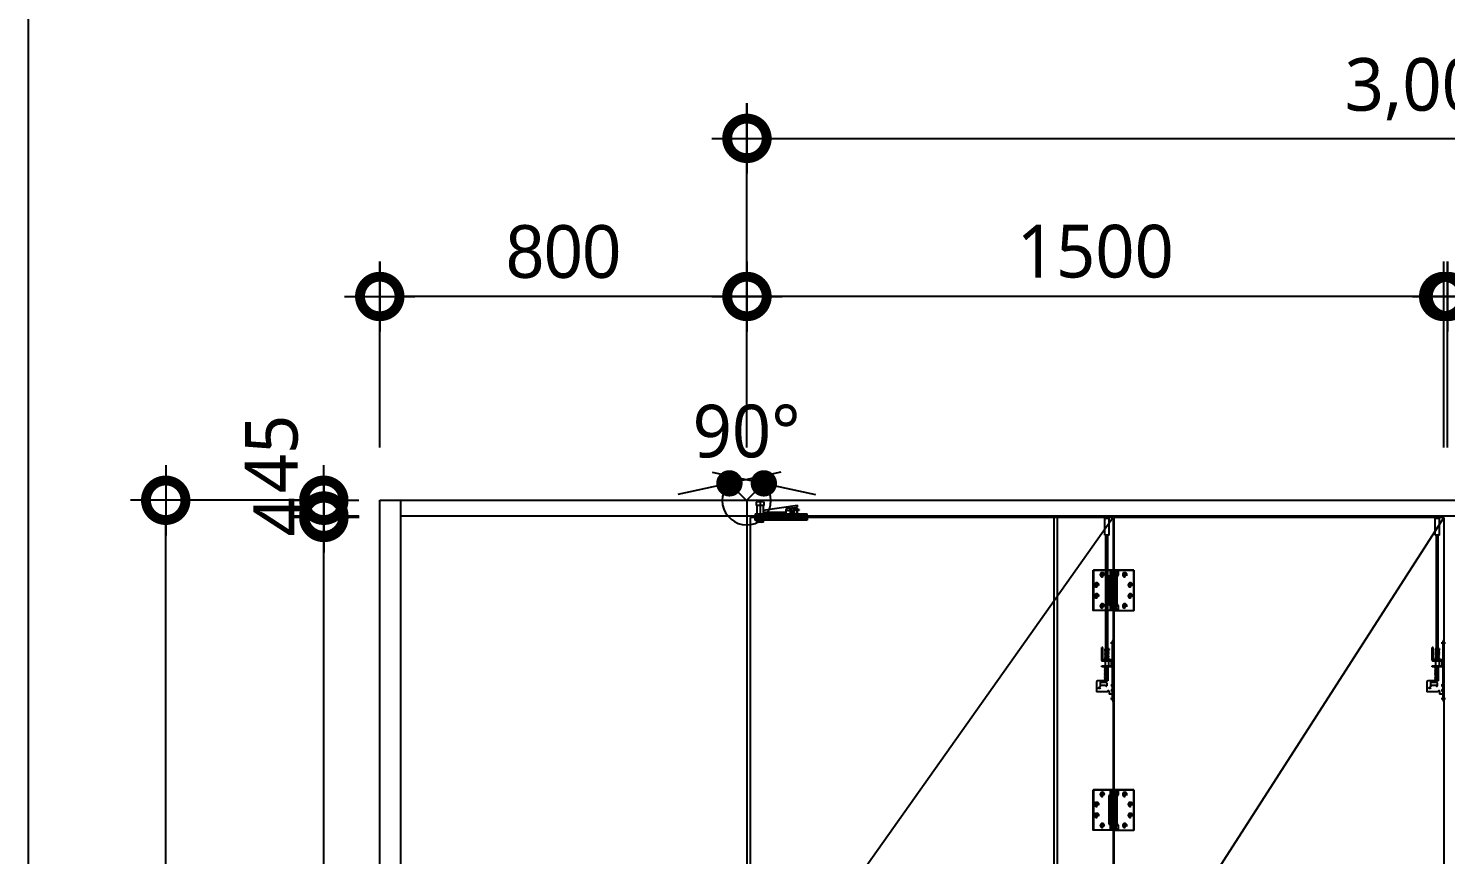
# Model space of a CAD drawing. Header units: millimetres. Extents: x -3 to 459584, y -660938 to -11738.
# Drawn here: x 18174 to 22207, y -132861 to -130509 of the extents above; entities that cross this region are included whole.
import ezdxf

# ---------------------------------------------------------------- set-up
doc = ezdxf.new("R2010")
doc.units = ezdxf.units.MM
doc.header["$LTSCALE"] = 200
doc.linetypes.add('DASHDOT', pattern=[1, 0.5, -0.25, 0, -0.25])
doc.layers.get('DEFPOINTS').update_dxf_attribs({"color": 137})
for name, color, linetype in [('A-000스케치', 6, 'Continuous'), ('CTR', 1, 'Continuous'), ('DIM', 7, 'Continuous'), ('DOOR', 6, 'Continuous'), ('ELE4', 4, 'Continuous'), ('FRAME', 3, 'Continuous'), ('STEEL(잡철물)', 9, 'Continuous')]:
    doc.layers.add(name, color=color, linetype=linetype)
doc.styles.add('$0$스타일1', font='malgun.ttf')
doc.styles.add('S1', font='malgun.ttf')
doc.dimstyles.new('CJA', dxfattribs={"dimscale": 300, "dimtxt": 2.7, "dimasz": 1, "dimexe": 2, "dimexo": 3, "dimgap": 1, "dimtad": 1, "dimdec": 0, "dimzin": 1, "dimdsep": 46, "dimlunit": 6, "dimtxsty": '$0$스타일1', "dimblk": 'CJDOT', "dimcen": 0.09, "dimdle": 1, "dimclrd": 256, "dimclre": 256, "dimclrt": 3, "dimadec": 0, "dimazin": 0, "dimtfac": 1, "dimtdec": 0, "dimtix": 1, "dimtmove": 2, "dimatfit": 3, "dimldrblk": 'CJDOT', "dimfxl": 1, "dimtolj": 1, "dimtzin": 1, "dimarcsym": 0})
doc.dimstyles.new('CJA-50', dxfattribs={"dimscale": 50, "dimtxt": 3, "dimasz": 1, "dimexe": 2, "dimexo": 3, "dimgap": 1, "dimtad": 1, "dimdec": 0, "dimzin": 1, "dimdsep": 46, "dimlunit": 6, "dimtxsty": 'S1', "dimblk": 'GAUN-DOT', "dimcen": -2, "dimdle": 2, "dimclrd": 256, "dimclre": 256, "dimclrt": 3, "dimadec": 0, "dimazin": 0, "dimtfac": 1, "dimtdec": 0, "dimtix": 1, "dimtmove": 2, "dimatfit": 3, "dimldrblk": 'DOTSMALL', "dimfxl": 1, "dimtolj": 1, "dimtzin": 1, "dimarcsym": 0})

# ---------------------------------------------------------------- blocks, each defined once
blk = doc.blocks.new('GAUN-DOT')
at = {"linetype": 'ByBlock'}
for p, q in [((0, -2), (0, 2)), ((2, 0), (-2, 0))]:
    blk.add_line(p, q, dxfattribs=at)
at = {"const_width": 2.25}
blk.add_lwpolyline([(0, 0.28125, 1), (0, -0.28125, 1)], format="xyb", close=True, dxfattribs=at)
blk = doc.blocks.new('*D87')
at = {"layer": 'DEFPOINTS', "color": 0, "transparency": 16777216}
for p in [(19014.6, -131901.6), (19169.1, -131901.6), (19169.1, -134852.6)]:
    blk.add_point(p, dxfattribs=at)
at = {"layer": 'DIM', "lineweight": -2, "transparency": 16777216}
for p, q in [((19019.1, -131901.6), (18914.6, -131901.6)), ((19014.6, -134802.6), (19014.6, -131951.6)), ((19019.1, -134852.6), (18914.6, -134852.6))]:
    blk.add_line(p, q, dxfattribs=at)
at = {"layer": 'DIM', "lineweight": -2, "transparency": 16777216, "xscale": 50, "yscale": 50, "zscale": 50}
for p, rotation in [((19014.6, -131901.6), 90), ((19014.6, -134852.6), 270)]:
    blk.add_blockref('GAUN-DOT', p, dxfattribs=dict(at, rotation=rotation))
at = {"layer": 'DIM', "color": 3, "transparency": 16777216, "insert": (18874.6, -133377.1), "char_height": 150, "attachment_point": 5, "rotation": 90, "style": 'S1'}
blk.add_mtext('\\A1; 2,950', dxfattribs=at)
blk = doc.blocks.new('_DotSmall')
at = {"color": 0, "linetype": 'ByBlock', "const_width": 0.5}
blk.add_lwpolyline([(-0.0625, 0, 1), (0.0625, 0, 1)], format="xyb", close=True, dxfattribs=at)
blk = doc.blocks.new('*D88')
at = {"layer": 'DEFPOINTS', "color": 0, "transparency": 16777216}
for p in [(19014.7, -131897.6), (19169.1, -131897.6), (19169.1, -131901.6)]:
    blk.add_point(p, dxfattribs=at)
at = {"layer": 'DIM', "lineweight": -2, "transparency": 16777216}
for p, q in [((19014.7, -131847.6), (19014.7, -131797.6)), ((19019.1, -131897.6), (18914.7, -131897.6)), ((19019.1, -131901.6), (18914.7, -131901.6)), ((19014.7, -131901.6), (19014.7, -131897.6)), ((19014.7, -131951.6), (19014.7, -132001.6))]:
    blk.add_line(p, q, dxfattribs=at)
at = {"layer": 'DIM', "lineweight": -2, "transparency": 16777216, "xscale": 50, "yscale": 50, "zscale": 50}
for p, rotation in [((19014.7, -131897.6), 270), ((19014.7, -131901.6), 90)]:
    blk.add_blockref('GAUN-DOT', p, dxfattribs=dict(at, rotation=rotation))
at = {"layer": 'DIM', "color": 3, "transparency": 16777216, "insert": (18889.7, -131899.6), "char_height": 150, "attachment_point": 5, "rotation": 90, "style": 'S1'}
blk.add_mtext('\\A1;4', dxfattribs=at)
blk = doc.blocks.new('*D89')
at = {"layer": 'DEFPOINTS', "color": 0, "transparency": 16777216}
for p in [(19014.6, -131852.6), (19169.1, -131852.6), (19169.1, -131897.6)]:
    blk.add_point(p, dxfattribs=at)
at = {"layer": 'DIM', "lineweight": -2, "transparency": 16777216}
for p, q in [((19014.6, -131802.6), (19014.6, -131752.6)), ((19019.1, -131852.6), (18914.6, -131852.6)), ((19014.6, -131897.6), (19014.6, -131852.6)), ((19019.1, -131897.6), (18914.6, -131897.6)), ((19014.6, -131947.6), (19014.6, -131997.6))]:
    blk.add_line(p, q, dxfattribs=at)
at = {"layer": 'DIM', "lineweight": -2, "transparency": 16777216, "xscale": 50, "yscale": 50, "zscale": 50}
for p, rotation in [((19014.6, -131852.6), 270), ((19014.6, -131897.6), 90)]:
    blk.add_blockref('GAUN-DOT', p, dxfattribs=dict(at, rotation=rotation))
at = {"layer": 'DIM', "color": 3, "transparency": 16777216, "insert": (18866.1, -131720.7), "char_height": 150, "attachment_point": 5, "rotation": 90, "style": 'S1'}
blk.add_mtext('\\A1;45', dxfattribs=at)
blk = doc.blocks.new('*D90')
at = {"layer": 'DEFPOINTS', "color": 0, "transparency": 16777216}
for p in [(18564.6, -131852.6), (19169.1, -131852.6), (19169.1, -134852.6)]:
    blk.add_point(p, dxfattribs=at)
at = {"layer": 'DIM', "lineweight": -2, "transparency": 16777216}
for p, q in [((19019.1, -131852.6), (18464.6, -131852.6)), ((18564.6, -134802.6), (18564.6, -131902.6)), ((19019.1, -134852.6), (18464.6, -134852.6))]:
    blk.add_line(p, q, dxfattribs=at)
at = {"layer": 'DIM', "lineweight": -2, "transparency": 16777216, "xscale": 50, "yscale": 50, "zscale": 50}
for p, rotation in [((18564.6, -131852.6), 90), ((18564.6, -134852.6), 270)]:
    blk.add_blockref('GAUN-DOT', p, dxfattribs=dict(at, rotation=rotation))
at = {"layer": 'DIM', "color": 3, "transparency": 16777216, "insert": (18424.6, -133352.6), "char_height": 150, "attachment_point": 5, "rotation": 90, "style": 'S1'}
blk.add_mtext('\\A1;3,000', dxfattribs=at)
blk = doc.blocks.new('CJDOT')
blk.add_line((-2, 0), (2, 0))
at = {"const_width": 0.5}
blk.add_lwpolyline([(-0.25, 0, 1), (0.25, 0, 1)], format="xyb", close=True, dxfattribs=at)
blk = doc.blocks.new('*D92')
at = {"layer": 'DEFPOINTS', "color": 0, "transparency": 16777216}
for p in [(20147.2, -131782.7), (20288.6, -131782.7), (20235.8, -131786.5), (20217.9, -131853.4), (20217.9, -131853.4)]:
    blk.add_point(p, dxfattribs=at)
at = {"layer": 'DIM', "lineweight": -2, "transparency": 16777216}
blk.add_arc((20217.9, -131853.4), 69.3, 110.5723, 69.4277, dxfattribs=at)
at = {"layer": 'DIM', "lineweight": -2, "transparency": 16777216, "xscale": 75, "yscale": 75, "zscale": 75}
for p, rotation in [((20168.9, -131804.5), 192.2138451997472), ((20266.9, -131804.5), 347.7861547996869)]:
    blk.add_blockref('CJDOT', p, dxfattribs=dict(at, rotation=rotation))
at = {"layer": 'DIM', "color": 3, "transparency": 16777216, "insert": (20217.9, -131656.7), "char_height": 150, "attachment_point": 5, "style": '$0$스타일1'}
blk.add_mtext('\\A1;90°', dxfattribs=at)
blk = doc.blocks.new('*D93')
at = {"layer": 'DEFPOINTS', "color": 0, "transparency": 16777216}
for p in [(24120.8, -131272.6), (22212.9, -131852.6), (24120.8, -131852.6)]:
    blk.add_point(p, dxfattribs=at)
at = {"layer": 'DIM', "lineweight": -2, "transparency": 16777216}
for p, q in [((22212.9, -131702.6), (22212.9, -131172.6)), ((24120.8, -131702.6), (24120.8, -131172.6)), ((22262.9, -131272.6), (24070.8, -131272.6))]:
    blk.add_line(p, q, dxfattribs=at)
at = {"layer": 'DIM', "lineweight": -2, "transparency": 16777216, "xscale": 50, "yscale": 50, "zscale": 50, "rotation": 180}
blk.add_blockref('GAUN-DOT', (22212.9, -131272.6), dxfattribs=at)
at = {"layer": 'DIM', "lineweight": -2, "transparency": 16777216, "xscale": 50, "yscale": 50, "zscale": 50}
blk.add_blockref('GAUN-DOT', (24120.8, -131272.6), dxfattribs=at)
at = {"layer": 'DIM', "color": 3, "transparency": 16777216, "insert": (23166.8, -131144.7), "char_height": 150, "attachment_point": 5, "style": 'S1'}
blk.add_mtext('\\A1;1500', dxfattribs=at)
blk = doc.blocks.new('*D95')
at = {"layer": 'DEFPOINTS', "color": 0, "transparency": 16777216}
for p in [(24120.8, -130822.6), (20218.8, -131852.6), (24120.8, -131852.6)]:
    blk.add_point(p, dxfattribs=at)
at = {"layer": 'DIM', "lineweight": -2, "transparency": 16777216}
for p, q in [((20218.8, -131702.6), (20218.8, -130722.6)), ((24120.8, -131702.6), (24120.8, -130722.6)), ((20268.8, -130822.6), (24070.8, -130822.6))]:
    blk.add_line(p, q, dxfattribs=at)
at = {"layer": 'DIM', "lineweight": -2, "transparency": 16777216, "xscale": 50, "yscale": 50, "zscale": 50, "rotation": 180}
blk.add_blockref('GAUN-DOT', (20218.8, -130822.6), dxfattribs=at)
at = {"layer": 'DIM', "lineweight": -2, "transparency": 16777216, "xscale": 50, "yscale": 50, "zscale": 50}
blk.add_blockref('GAUN-DOT', (24120.8, -130822.6), dxfattribs=at)
at = {"layer": 'DIM', "color": 3, "transparency": 16777216, "insert": (22169.8, -130682.5), "char_height": 150, "attachment_point": 5, "style": 'S1'}
blk.add_mtext('\\A1;3,000 ', dxfattribs=at)
blk = doc.blocks.new('*D96')
at = {"layer": 'DEFPOINTS', "color": 0, "transparency": 16777216}
for p in [(20218.8, -131272.6), (20218.8, -131852.6), (22201.8, -131852.6)]:
    blk.add_point(p, dxfattribs=at)
at = {"layer": 'DIM', "lineweight": -2, "transparency": 16777216}
for p, q in [((20218.8, -131702.6), (20218.8, -131172.6)), ((22201.8, -131702.6), (22201.8, -131172.6)), ((22151.8, -131272.6), (20268.8, -131272.6))]:
    blk.add_line(p, q, dxfattribs=at)
at = {"layer": 'DIM', "lineweight": -2, "transparency": 16777216, "xscale": 50, "yscale": 50, "zscale": 50, "rotation": 180}
blk.add_blockref('GAUN-DOT', (20218.8, -131272.6), dxfattribs=at)
at = {"layer": 'DIM', "lineweight": -2, "transparency": 16777216, "xscale": 50, "yscale": 50, "zscale": 50}
blk.add_blockref('GAUN-DOT', (22201.8, -131272.6), dxfattribs=at)
at = {"layer": 'DIM', "color": 3, "transparency": 16777216, "insert": (21210.3, -131144.7), "char_height": 150, "attachment_point": 5, "style": 'S1'}
blk.add_mtext('\\A1;1500', dxfattribs=at)
blk = doc.blocks.new('*D97')
at = {"layer": 'DEFPOINTS', "color": 0, "transparency": 16777216}
for p in [(19173.8, -131272.6), (19173.8, -131852.6), (20218.8, -131852.6)]:
    blk.add_point(p, dxfattribs=at)
at = {"layer": 'DIM', "lineweight": -2, "transparency": 16777216}
for p, q in [((19173.8, -131702.6), (19173.8, -131172.6)), ((20218.8, -131702.6), (20218.8, -131172.6)), ((20168.8, -131272.6), (19223.8, -131272.6))]:
    blk.add_line(p, q, dxfattribs=at)
at = {"layer": 'DIM', "lineweight": -2, "transparency": 16777216, "xscale": 50, "yscale": 50, "zscale": 50, "rotation": 180}
blk.add_blockref('GAUN-DOT', (19173.8, -131272.6), dxfattribs=at)
at = {"layer": 'DIM', "lineweight": -2, "transparency": 16777216, "xscale": 50, "yscale": 50, "zscale": 50}
blk.add_blockref('GAUN-DOT', (20218.8, -131272.6), dxfattribs=at)
at = {"layer": 'DIM', "color": 3, "transparency": 16777216, "insert": (19696.3, -131145.7), "char_height": 150, "attachment_point": 5, "style": 'S1'}
blk.add_mtext('\\A1;{\\fGulim|b0|i0|c129|p50;800}', dxfattribs=at)

msp = doc.modelspace()

# ---------------------------------------------------------------- hatches: boundary and pattern name
h = msp.add_hatch(color=9)
h.dxf.hatch_style = 1
h.paths.add_polyline_path([(21271.9, -132149.2), (21252.7, -132149.2), (21252.7, -132150.7), (21271.9, -132150.7)])
h.paths.add_polyline_path([(21271.9, -132067.4), (21252.7, -132067.4), (21252.7, -132068.9), (21271.9, -132068.9)])
h = msp.add_hatch(color=9)
h.dxf.hatch_style = 1
h.paths.add_polyline_path([(21271.9, -132774.2), (21252.7, -132774.2), (21252.7, -132775.7), (21271.9, -132775.7)])
h.paths.add_polyline_path([(21271.9, -132692.4), (21252.7, -132692.4), (21252.7, -132693.9), (21271.9, -132693.9)])

# ---------------------------------------------------------------- linework, layer by layer
at = {"color": 9}
for p, q in [((21092.9, -133889.8), (21092.9, -131897.6)), ((21102.9, -133889.8), (21102.9, -131897.6)), ((21204.9, -132051.9), (21204.9, -132166.2)), ((21252.7, -132051.9), (21204.9, -132051.9)), ((21237.8, -132064.8), (21222.8, -132064.8)), ((21230.3, -132072.3), (21230.3, -132057.3)), ((21252.7, -132051.9), (21252.7, -132166.2)), ((21271.9, -132051.9), (21252.7, -132051.9)), ((21271.9, -132051.9), (21271.9, -132156.5)), ((21275.7, -132051.9), (21275.7, -132065.9)), ((21275.7, -132051.9), (21319.7, -132051.9)), ((21286.7, -132064.8), (21301.7, -132064.8)), ((21294.2, -132072.3), (21294.2, -132057.3)), ((21319.7, -132051.9), (21319.7, -132166.2)), ((21221.9, -132093.4), (21206.9, -132093.4)), ((21214.4, -132100.9), (21214.4, -132085.9)), ((21248.9, -132070.4), (21248.9, -132147.7)), ((21252.7, -132067.4), (21251.9, -132067.4)), ((21271.9, -132067.4), (21252.7, -132067.4)), ((21271.9, -132068.9), (21252.7, -132068.9)), ((21271.9, -132068.9), (21272.7, -132068.9)), ((21302.7, -132093.4), (21317.7, -132093.4)), ((21310.2, -132100.9), (21310.2, -132085.9)), ((21221.9, -132124.7), (21206.9, -132124.7)), ((21214.4, -132132.2), (21214.4, -132117.2)), ((21230.3, -132160.8), (21230.3, -132145.8)), ((21294.2, -132160.8), (21294.2, -132145.8)), ((21302.7, -132124.7), (21317.7, -132124.7)), ((21310.2, -132132.2), (21310.2, -132117.2)), ((21252.7, -132166.2), (21204.9, -132166.2)), ((21237.8, -132153.3), (21222.8, -132153.3)), ((21252.7, -132150.7), (21251.9, -132150.7)), ((21271.9, -132149.2), (21252.7, -132149.2)), ((21271.9, -132150.7), (21252.7, -132150.7)), ((21271.9, -132166.2), (21252.7, -132166.2)), ((21264.3, -132156.5), (21271.9, -132156.5)), ((21264.3, -132160.5), (21271.9, -132160.5)), ((21268.4, -132156.5), (21268.4, -132160.5)), ((21271.9, -132149.2), (21272.7, -132149.2)), ((21271.9, -132160.5), (21271.9, -132166.2)), ((21275.7, -132152.2), (21275.7, -132166.2)), ((21275.7, -132166.2), (21319.7, -132166.2)), ((21286.7, -132153.3), (21301.7, -132153.3)), ((21204.9, -132676.9), (21204.9, -132791.2)), ((21252.7, -132676.9), (21204.9, -132676.9)), ((21214.4, -132725.9), (21214.4, -132710.9)), ((21237.8, -132689.8), (21222.8, -132689.8)), ((21230.3, -132697.3), (21230.3, -132682.3)), ((21248.9, -132695.4), (21248.9, -132772.7)), ((21252.7, -132692.4), (21251.9, -132692.4)), ((21252.7, -132676.9), (21252.7, -132791.2)), ((21271.9, -132676.9), (21252.7, -132676.9)), ((21271.9, -132692.4), (21252.7, -132692.4)), ((21271.9, -132693.9), (21252.7, -132693.9)), ((21271.9, -132676.9), (21271.9, -132781.5)), ((21271.9, -132693.9), (21272.7, -132693.9)), ((21275.7, -132676.9), (21275.7, -132690.9)), ((21275.7, -132676.9), (21319.7, -132676.9)), ((21286.7, -132689.8), (21301.7, -132689.8)), ((21294.2, -132697.3), (21294.2, -132682.3)), ((21310.2, -132725.9), (21310.2, -132710.9)), ((21319.7, -132676.9), (21319.7, -132791.2)), ((21221.9, -132718.4), (21206.9, -132718.4)), ((21221.9, -132749.7), (21206.9, -132749.7)), ((21214.4, -132757.2), (21214.4, -132742.2)), ((21302.7, -132718.4), (21317.7, -132718.4)), ((21302.7, -132749.7), (21317.7, -132749.7)), ((21310.2, -132757.2), (21310.2, -132742.2)), ((21252.7, -132791.2), (21204.9, -132791.2)), ((21237.8, -132778.3), (21222.8, -132778.3)), ((21230.3, -132785.8), (21230.3, -132770.8)), ((21252.7, -132775.7), (21251.9, -132775.7)), ((21271.9, -132774.2), (21252.7, -132774.2)), ((21271.9, -132775.7), (21252.7, -132775.7)), ((21271.9, -132791.2), (21252.7, -132791.2)), ((21264.3, -132781.5), (21271.9, -132781.5)), ((21264.3, -132785.5), (21271.9, -132785.5)), ((21268.4, -132781.5), (21268.4, -132785.5)), ((21271.9, -132774.2), (21272.7, -132774.2)), ((21271.9, -132785.5), (21271.9, -132791.2)), ((21275.7, -132777.2), (21275.7, -132791.2)), ((21275.7, -132791.2), (21319.7, -132791.2)), ((21286.7, -132778.3), (21301.7, -132778.3)), ((21294.2, -132785.8), (21294.2, -132770.8))]:
    msp.add_line(p, q, dxfattribs=at)
at = {"color": 8}
for p, q in [((21237, -131904.1), (21241.3, -131901.6)), ((21249.5, -131904.1), (21237, -131904.1)), ((21237, -131951.6), (21237, -131904.1)), ((21245.3, -131901.6), (21241.3, -131901.6)), ((21245.3, -131901.6), (21249.5, -131904.1)), ((21249.5, -131951.6), (21249.5, -131904.1)), ((22177.6, -131904.1), (22181.8, -131901.6)), ((22190.1, -131904.1), (22177.6, -131904.1)), ((22177.6, -131951.6), (22177.6, -131904.1)), ((22185.8, -131901.6), (22181.8, -131901.6)), ((22185.8, -131901.6), (22190.1, -131904.1)), ((22190.1, -131951.6), (22190.1, -131904.1)), ((21249.5, -131951.6), (21237, -131951.6)), ((21240.6, -132275.3), (21240.6, -131951.6)), ((21246, -132275.3), (21246, -131951.6)), ((22190.1, -131951.6), (22177.6, -131951.6)), ((22181.1, -132275.3), (22181.1, -131951.6)), ((22186.5, -132275.3), (22186.5, -131951.6)), ((21253.7, -132258.6), (21266.3, -132258.6)), ((21258.7, -132251.6), (21261.3, -132251.6)), ((21258.7, -132252.1), (21258.7, -132251.6)), ((21258.7, -132252.1), (21260.8, -132252.1)), ((21258.7, -132252.3), (21258.7, -132422.8)), ((21261.3, -132252.3), (21258.7, -132252.3)), ((21261.3, -132255.1), (21258.7, -132255.6)), ((21261.3, -132262.1), (21258.7, -132261.6)), ((21260.8, -132252.1), (21260.8, -132423.1)), ((21261.3, -132251.6), (21261.3, -132423.6)), ((21261.3, -132252.3), (21261.3, -132422.8)), ((22194.2, -132258.6), (22206.8, -132258.6)), ((22199.2, -132251.6), (22201.8, -132251.6)), ((22199.2, -132252.1), (22199.2, -132251.6)), ((22199.2, -132252.1), (22201.3, -132252.1)), ((22199.2, -132252.3), (22199.2, -132422.8)), ((22201.8, -132252.3), (22199.2, -132252.3)), ((22201.8, -132255.1), (22199.2, -132255.6)), ((22201.8, -132262.1), (22199.2, -132261.6)), ((22201.3, -132252.1), (22201.3, -132423.1)), ((22201.8, -132251.6), (22201.8, -132423.6)), ((22201.8, -132252.3), (22201.8, -132422.8)), ((21228.7, -132308.3), (21228.7, -132271.8)), ((21231.7, -132271.8), (21228.7, -132271.8)), ((21231.7, -132306.1), (21231.7, -132271.8)), ((21257.2, -132306.8), (21232.4, -132306.8)), ((21249.3, -132275.3), (21237.3, -132275.3)), ((21237.3, -132275.3), (21237.3, -132277.8)), ((21249.3, -132277.8), (21237.3, -132277.8)), ((21238.3, -132303.8), (21238.3, -132306.8)), ((21248.3, -132303.8), (21238.3, -132303.8)), ((21238.7, -132280.8), (21247.7, -132281.8)), ((21238.7, -132284.8), (21247.7, -132285.8)), ((21238.7, -132288.8), (21247.7, -132289.8)), ((21238.7, -132292.8), (21247.7, -132293.8)), ((21238.7, -132296.8), (21247.7, -132297.8)), ((21238.7, -132300.8), (21247.7, -132301.8)), ((21238.8, -132278.8), (21243.3, -132278.8)), ((21247.8, -132278.8), (21238.8, -132278.8)), ((21247.8, -132280.8), (21238.8, -132279.8)), ((21247.8, -132279.8), (21238.8, -132279.8)), ((21247.8, -132284.8), (21238.8, -132283.8)), ((21247.8, -132288.8), (21238.8, -132287.8)), ((21247.8, -132292.8), (21238.8, -132291.8)), ((21247.8, -132296.8), (21238.8, -132295.8)), ((21247.8, -132300.8), (21238.8, -132299.8)), ((21247.8, -132301.8), (21238.8, -132301.8)), ((21238.8, -132302.8), (21243.3, -132302.8)), ((21247.8, -132302.8), (21238.8, -132302.8)), ((21239.3, -132303.8), (21239.3, -132277.8)), ((21243.3, -132277.8), (21243.3, -132278.8)), ((21243.3, -132303.8), (21243.3, -132302.8)), ((21247.3, -132303.8), (21247.3, -132277.8)), ((21248.3, -132303.8), (21248.3, -132306.8)), ((21249.3, -132275.3), (21249.3, -132277.8)), ((22169.2, -132308.3), (22169.2, -132271.8)), ((22172.2, -132271.8), (22169.2, -132271.8)), ((22172.2, -132306.1), (22172.2, -132271.8)), ((22197.7, -132306.8), (22173, -132306.8)), ((22189.8, -132275.3), (22177.8, -132275.3)), ((22177.8, -132275.3), (22177.8, -132277.8)), ((22189.8, -132277.8), (22177.8, -132277.8)), ((22178.8, -132303.8), (22178.8, -132306.8)), ((22188.8, -132303.8), (22178.8, -132303.8)), ((22179.3, -132278.8), (22183.8, -132278.8)), ((22188.3, -132278.8), (22179.3, -132278.8)), ((22188.3, -132279.8), (22179.3, -132279.8)), ((22179.3, -132280.8), (22188.3, -132281.8)), ((22179.3, -132284.8), (22188.3, -132285.8)), ((22179.3, -132288.8), (22188.3, -132289.8)), ((22179.3, -132292.8), (22188.3, -132293.8)), ((22179.3, -132296.8), (22188.3, -132297.8)), ((22179.3, -132300.8), (22188.3, -132301.8)), ((22188.3, -132301.8), (22179.3, -132301.8)), ((22179.3, -132302.8), (22183.8, -132302.8)), ((22188.3, -132302.8), (22179.3, -132302.8)), ((22188.4, -132280.8), (22179.4, -132279.8)), ((22188.4, -132284.8), (22179.4, -132283.8)), ((22188.4, -132288.8), (22179.4, -132287.8)), ((22188.4, -132292.8), (22179.4, -132291.8)), ((22188.4, -132296.8), (22179.4, -132295.8)), ((22188.4, -132300.8), (22179.4, -132299.8)), ((22179.8, -132303.8), (22179.8, -132277.8)), ((22183.8, -132277.8), (22183.8, -132278.8)), ((22183.8, -132303.8), (22183.8, -132302.8)), ((22187.8, -132303.8), (22187.8, -132277.8)), ((22188.8, -132303.8), (22188.8, -132306.8)), ((22189.8, -132275.3), (22189.8, -132277.8)), ((21228.7, -132326.8), (21228.7, -132323.8)), ((21228.7, -132323.8), (21254.9, -132323.8)), ((21257.2, -132326.8), (21228.7, -132326.8)), ((21230.2, -132309.8), (21254.9, -132309.8)), ((21248.3, -132326.8), (21237.3, -132326.8)), ((21237.7, -132329.8), (21245.7, -132330.5)), ((21237.7, -132333.8), (21245.7, -132334.6)), ((21237.7, -132337.8), (21245.7, -132338.6)), ((21237.7, -132341.8), (21245.7, -132342.6)), ((21237.7, -132345.8), (21245.7, -132346.6)), ((21237.8, -132327.8), (21243.3, -132327.8)), ((21246.4, -132327.8), (21237.8, -132327.8)), ((21245.7, -132329.5), (21237.8, -132328.8)), ((21245.8, -132328.8), (21237.8, -132328.8)), ((21245.7, -132333.6), (21237.8, -132332.8)), ((21245.7, -132337.6), (21237.8, -132336.8)), ((21245.7, -132341.6), (21237.8, -132340.8)), ((21245.7, -132345.6), (21237.8, -132344.8)), ((21245.7, -132349.6), (21237.8, -132348.8)), ((21238.3, -132309.8), (21238.3, -132323.8)), ((21238.3, -132326.8), (21238.3, -132366.8)), ((21238.3, -132352.8), (21238.3, -132326.8)), ((21243.3, -132326.8), (21243.3, -132327.8)), ((21245.7, -132329.8), (21245.7, -132366.8)), ((21248.3, -132309.8), (21248.3, -132323.8)), ((21258.7, -132326.8), (21248.7, -132326.8)), ((21255.7, -132310.6), (21255.7, -132323.1)), ((22169.2, -132326.8), (22169.2, -132323.8)), ((22169.2, -132323.8), (22195.5, -132323.8)), ((22197.7, -132326.8), (22169.2, -132326.8)), ((22170.7, -132309.8), (22195.5, -132309.8)), ((22188.8, -132326.8), (22177.8, -132326.8)), ((22178.3, -132327.8), (22183.8, -132327.8)), ((22187, -132327.8), (22178.3, -132327.8)), ((22186.4, -132328.8), (22178.3, -132328.8)), ((22178.3, -132329.8), (22186.2, -132330.5)), ((22178.3, -132333.8), (22186.2, -132334.6)), ((22178.3, -132337.8), (22186.2, -132338.6)), ((22178.3, -132341.8), (22186.2, -132342.6)), ((22178.3, -132345.8), (22186.2, -132346.6)), ((22186.2, -132329.5), (22178.4, -132328.8)), ((22186.2, -132333.6), (22178.4, -132332.8)), ((22186.2, -132337.6), (22178.4, -132336.8)), ((22186.2, -132341.6), (22178.4, -132340.8)), ((22186.2, -132345.6), (22178.4, -132344.8)), ((22186.2, -132349.6), (22178.4, -132348.8)), ((22178.8, -132309.8), (22178.8, -132323.8)), ((22178.8, -132326.8), (22178.8, -132366.8)), ((22178.8, -132352.8), (22178.8, -132326.8)), ((22183.8, -132326.8), (22183.8, -132327.8)), ((22186.2, -132329.8), (22186.2, -132366.8)), ((22188.8, -132309.8), (22188.8, -132323.8)), ((22199.2, -132326.8), (22189.2, -132326.8)), ((22196.2, -132310.6), (22196.2, -132323.1)), ((21213.7, -132369.8), (21213.7, -132397.8)), ((21245.7, -132366.8), (21216.7, -132366.8)), ((21223.7, -132372.1), (21223.7, -132381.1)), ((21241.7, -132371.1), (21224.7, -132371.1)), ((21239.7, -132380.1), (21226.7, -132380.1)), ((21237.7, -132349.8), (21245.7, -132350.6)), ((21237.7, -132353.8), (21245.7, -132354.6)), ((21237.7, -132357.8), (21245.7, -132358.6)), ((21237.7, -132361.8), (21245.7, -132362.6)), ((21237.7, -132365.8), (21245.7, -132366.6)), ((21245.7, -132353.6), (21237.8, -132352.8)), ((21245.7, -132357.6), (21237.8, -132356.8)), ((21245.7, -132361.6), (21237.8, -132360.8)), ((21245.7, -132365.6), (21237.8, -132364.8)), ((21242.7, -132372.1), (21242.7, -132381.1)), ((22154.2, -132369.8), (22154.2, -132397.8)), ((22186.2, -132366.8), (22157.2, -132366.8)), ((22164.2, -132372.1), (22164.2, -132381.1)), ((22182.2, -132371.1), (22165.2, -132371.1)), ((22180.2, -132380.1), (22167.2, -132380.1)), ((22178.3, -132349.8), (22186.2, -132350.6)), ((22178.3, -132353.8), (22186.2, -132354.6)), ((22178.3, -132357.8), (22186.2, -132358.6)), ((22178.3, -132361.8), (22186.2, -132362.6)), ((22178.3, -132365.8), (22186.2, -132366.6)), ((22186.2, -132353.6), (22178.4, -132352.8)), ((22186.2, -132357.6), (22178.4, -132356.8)), ((22186.2, -132361.6), (22178.4, -132360.8)), ((22186.2, -132365.6), (22178.4, -132364.8)), ((22183.2, -132372.1), (22183.2, -132381.1)), ((21245.7, -132397.8), (21213.7, -132397.8)), ((21245.7, -132396.8), (21245.7, -132397.8)), ((21249.7, -132396.8), (21249.7, -132404.8)), ((21258.7, -132404.8), (21249.7, -132404.8)), ((21253.7, -132416.6), (21266.3, -132416.6)), ((21261.3, -132413.1), (21258.7, -132413.6)), ((21261.3, -132420.1), (21258.7, -132419.6)), ((21261.3, -132422.8), (21258.7, -132422.8)), ((21258.7, -132423.1), (21260.8, -132423.1)), ((21258.7, -132423.1), (21258.7, -132423.6)), ((21258.7, -132423.6), (21261.3, -132423.6)), ((22186.2, -132397.8), (22154.2, -132397.8)), ((22186.2, -132396.8), (22186.2, -132397.8)), ((22190.2, -132396.8), (22190.2, -132404.8)), ((22199.2, -132404.8), (22190.2, -132404.8)), ((22194.2, -132416.6), (22206.8, -132416.6)), ((22201.8, -132413.1), (22199.2, -132413.6)), ((22201.8, -132420.1), (22199.2, -132419.6)), ((22201.8, -132422.8), (22199.2, -132422.8)), ((22199.2, -132423.1), (22201.3, -132423.1)), ((22199.2, -132423.1), (22199.2, -132423.6)), ((22199.2, -132423.6), (22201.8, -132423.6))]:
    msp.add_line(p, q, dxfattribs=at)
at = {"color": 9}
for points in [[(21204.4, -132051.6), (21258.1, -132051.6), (21258.1, -132166.6), (21204.4, -132166.6)], [(21320.2, -132051.6), (21266.5, -132051.6), (21266.5, -132166.6), (21320.2, -132166.6)], [(21204.4, -132676.6), (21258.1, -132676.6), (21258.1, -132791.6), (21204.4, -132791.6)], [(21320.2, -132676.6), (21266.5, -132676.6), (21266.5, -132791.6), (21320.2, -132791.6)]]:
    msp.add_lwpolyline(points, close=True, dxfattribs=at)
for centre, radius in [((21230.3, -132064.8), 3.5), ((21294.2, -132064.8), 3.5), ((21214.4, -132093.4), 3.5), ((21262.3, -132074.9), 1.5), ((21310.2, -132093.4), 3.5), ((21214.4, -132124.7), 3.5), ((21310.2, -132124.7), 3.5), ((21230.3, -132153.3), 3.5), ((21264.3, -132158.5), 1.5), ((21294.2, -132153.3), 3.5), ((21230.3, -132689.8), 3.5), ((21262.3, -132699.9), 1.5), ((21294.2, -132689.8), 3.5), ((21214.4, -132718.4), 3.5), ((21214.4, -132749.7), 3.5), ((21310.2, -132718.4), 3.5), ((21310.2, -132749.7), 3.5), ((21230.3, -132778.3), 3.5), ((21264.3, -132783.5), 1.5), ((21294.2, -132778.3), 3.5)]:
    msp.add_circle(centre, radius, dxfattribs=at)
at = {"color": 8}
for centre, radius in [((21238.8, -132278.3), 0.5), ((21238.8, -132279.3), 0.5), ((21238.8, -132280.3), 0.5), ((21238.8, -132284.3), 0.5), ((21238.8, -132288.3), 0.5), ((21238.8, -132292.3), 0.5), ((21238.8, -132296.3), 0.5), ((21238.8, -132300.3), 0.5), ((21238.8, -132302.3), 0.5), ((21238.8, -132303.3), 0.5), ((21247.8, -132278.3), 0.5), ((21247.8, -132279.3), 0.5), ((21247.8, -132281.3), 0.5), ((21247.8, -132285.3), 0.5), ((21247.8, -132289.3), 0.5), ((21247.8, -132293.3), 0.5), ((21247.8, -132297.3), 0.5), ((21247.8, -132301.3), 0.5), ((21247.8, -132302.3), 0.5), ((21247.8, -132303.3), 0.5), ((22179.3, -132278.3), 0.5), ((22179.3, -132279.3), 0.5), ((22179.3, -132280.3), 0.5), ((22179.3, -132284.3), 0.5), ((22179.3, -132288.3), 0.5), ((22179.3, -132292.3), 0.5), ((22179.3, -132296.3), 0.5), ((22179.3, -132300.3), 0.5), ((22179.3, -132302.3), 0.5), ((22179.3, -132303.3), 0.5), ((22188.3, -132278.3), 0.5), ((22188.3, -132279.3), 0.5), ((22188.3, -132281.3), 0.5), ((22188.3, -132285.3), 0.5), ((22188.3, -132289.3), 0.5), ((22188.3, -132293.3), 0.5), ((22188.3, -132297.3), 0.5), ((22188.3, -132301.3), 0.5), ((22188.3, -132302.3), 0.5), ((22188.3, -132303.3), 0.5), ((21237.8, -132327.3), 0.5), ((21237.8, -132328.3), 0.5), ((21237.8, -132329.3), 0.5), ((21237.8, -132333.3), 0.5), ((21237.8, -132337.3), 0.5), ((21237.8, -132341.3), 0.5), ((21237.8, -132345.3), 0.5), ((21237.8, -132349.3), 0.5), ((22178.3, -132327.3), 0.5), ((22178.3, -132328.3), 0.5), ((22178.3, -132329.3), 0.5), ((22178.3, -132333.3), 0.5), ((22178.3, -132337.3), 0.5), ((22178.3, -132341.3), 0.5), ((22178.3, -132345.3), 0.5), ((22178.3, -132349.3), 0.5), ((21221.7, -132386.8), 2), ((21237.8, -132353.3), 0.5), ((21237.8, -132357.3), 0.5), ((21237.8, -132361.3), 0.5), ((21237.8, -132365.3), 0.5), ((22162.2, -132386.8), 2), ((22178.3, -132353.3), 0.5), ((22178.3, -132357.3), 0.5), ((22178.3, -132361.3), 0.5), ((22178.3, -132365.3), 0.5)]:
    msp.add_circle(centre, radius, dxfattribs=at)
at = {"color": 9}
for centre, radius, start, end in [((21230.3, -132064.8), 6, 0, 270), ((21272.7, -132065.9), 3, 270, 0), ((21294.2, -132064.8), 6, 0, 270), ((21214.4, -132093.4), 6, 0, 270), ((21251.9, -132070.4), 3, 90, 180), ((21310.2, -132093.4), 6, 0, 270), ((21214.4, -132124.7), 6, 0, 270), ((21230.3, -132153.3), 6, 0, 270), ((21294.2, -132153.3), 6, 0, 270), ((21310.2, -132124.7), 6, 0, 270), ((21251.9, -132147.7), 3, 180, 270), ((21264.3, -132158.5), 2, 90, 270), ((21272.7, -132152.2), 3, 0, 90), ((21230.3, -132689.8), 6, 0, 270), ((21251.9, -132695.4), 3, 90, 180), ((21272.7, -132690.9), 3, 270, 0), ((21294.2, -132689.8), 6, 0, 270), ((21214.4, -132718.4), 6, 0, 270), ((21214.4, -132749.7), 6, 0, 270), ((21310.2, -132718.4), 6, 0, 270), ((21310.2, -132749.7), 6, 0, 270), ((21230.3, -132778.3), 6, 0, 270), ((21251.9, -132772.7), 3, 180, 270), ((21264.3, -132783.5), 2, 90, 270), ((21272.7, -132777.2), 3, 0, 90), ((21294.2, -132778.3), 6, 0, 270)]:
    msp.add_arc(centre, radius, start, end, dxfattribs=at)
at = {"color": 8}
for centre, radius, start, end in [((21230.2, -132308.3), 1.5, 180, 270), ((21232.4, -132306.1), 0.75, 180, 270), ((21257.2, -132308.3), 1.5, 0, 90), ((22170.7, -132308.3), 1.5, 180, 270), ((22173, -132306.1), 0.75, 180, 270), ((22197.7, -132308.3), 1.5, 0, 90), ((21248.7, -132329.8), 3, 90, 180), ((21254.9, -132310.6), 0.75, 0, 90), ((21254.9, -132323.1), 0.75, 270, 0), ((21257.2, -132325.3), 1.5, 270, 0), ((22189.2, -132329.8), 3, 90, 180), ((22195.5, -132310.6), 0.75, 0, 90), ((22195.5, -132323.1), 0.75, 270, 0), ((22197.7, -132325.3), 1.5, 270, 0), ((21216.7, -132369.8), 3, 90, 180), ((21224.7, -132372.1), 1, 90, 180), ((21224.7, -132381.1), 1, 180, 0), ((21226.7, -132381.1), 1, 90, 180), ((21239.7, -132381.1), 1, 0, 90), ((21241.7, -132381.1), 1, 180, 0), ((21241.7, -132372.1), 1, 0, 90), ((21258.2, -132379.8), 2.54, 79.6111, 280.3889), ((22157.2, -132369.8), 3, 90, 180), ((22165.2, -132372.1), 1, 90, 180), ((22165.2, -132381.1), 1, 180, 0), ((22167.2, -132381.1), 1, 90, 180), ((22180.2, -132381.1), 1, 0, 90), ((22182.2, -132381.1), 1, 180, 0), ((22182.2, -132372.1), 1, 0, 90), ((22198.8, -132379.8), 2.54, 79.6111, 280.3889), ((21247.7, -132396.8), 2, 0, 180), ((21258.2, -132393.8), 2.54, 79.6111, 280.3889), ((22188.2, -132396.8), 2, 0, 180), ((22198.8, -132393.8), 2.54, 79.6111, 280.3889)]:
    msp.add_arc(centre, radius, start, end, dxfattribs=at)
at = {"layer": 'A-000스케치', "color": 4}
for q in [(20147.2, -131782.7), (20288.6, -131782.7)]:
    msp.add_line((20217.9, -131853.4), q, dxfattribs=at)
at = {"layer": 'CTR', "linetype": 'DASHDOT', "ltscale": 100}
for p, q in [((21261.3, -131901.6), (20228.3, -133359.6)), ((22201.8, -131901.6), (21266.7, -133359.6))]:
    msp.add_line(p, q, dxfattribs=at)
at = {"layer": 'DOOR'}
for p, q in [((20228.3, -131901.6), (20228.3, -134817.6)), ((21261.3, -131901.6), (20228.3, -131901.6)), ((21261.3, -131901.6), (21261.3, -134817.6)), ((21263.3, -131901.6), (21263.3, -134817.6)), ((22201.8, -131901.6), (21263.3, -131901.6)), ((22201.8, -131901.6), (22201.8, -134817.6))]:
    msp.add_line(p, q, dxfattribs=at)
at = {"layer": 'ELE4'}
msp.add_line((18173.6, -146400), (18173.6, -120334.1), dxfattribs=at)
at = {"layer": 'FRAME'}
for p, q in [((19173.8, -131852.6), (25218.8, -131852.6)), ((19173.8, -134852.6), (19173.8, -131852.6)), ((19233.8, -134852.6), (19233.8, -131852.6)), ((20218.8, -131852.6), (20218.8, -134852.6)), ((20218.8, -131897.6), (19233.8, -131897.6)), ((24173.8, -131897.6), (20218.8, -131897.6))]:
    msp.add_line(p, q, dxfattribs=at)
at = {"layer": 'STEEL(잡철물)'}
for p, q in [((20246.5, -131857.1), (20245.5, -131858.1)), ((20245.5, -131858.1), (20245.5, -131867.1)), ((20266, -131857.1), (20246.5, -131857.1)), ((20256.3, -131854.8), (20256.3, -131916.2)), ((20266, -131857.1), (20267, -131858.1)), ((20267, -131858.1), (20267, -131867.1)), ((20234, -131898.6), (20234, -131897.6)), ((20234, -131897.6), (20393, -131897.6)), ((20393, -131898.6), (20234, -131898.6)), ((20241.3, -131903.6), (20241.3, -131909.6)), ((20390.3, -131903.6), (20241.3, -131903.6)), ((20242, -131891.6), (20242, -131897.6)), ((20242, -131891.6), (20390.5, -131891.6)), ((20267, -131867.1), (20245.5, -131867.1)), ((20245.8, -131903.6), (20246.3, -131903.1)), ((20266.3, -131903.1), (20246.3, -131903.1)), ((20247.3, -131867.1), (20247.3, -131891.6)), ((20249.8, -131903.1), (20249.8, -131914.6)), ((20250, -131898.6), (20250, -131911.6)), ((20262.5, -131898.6), (20262.5, -131911.6)), ((20262.8, -131903.1), (20262.8, -131914.6)), ((20265.3, -131880.6), (20363, -131866.2)), ((20265.3, -131867.1), (20265.3, -131891.6)), ((20265.3, -131886.6), (20330.5, -131886.6)), ((20266.8, -131903.6), (20266.3, -131903.1)), ((20330.5, -131891.6), (20330.5, -131878.7)), ((20342.7, -131891.6), (20342.7, -131878.7)), ((20342.7, -131886.6), (20350, -131886.6)), ((20346.8, -131874.6), (20363, -131872.2)), ((20347.3, -131881.6), (20351.2, -131881.6)), ((20367, -131880.2), (20349, -131880.2)), ((20349, -131880.2), (20349, -131880.7)), ((20366.5, -131881.2), (20349.5, -131881.2)), ((20350.9, -131885.9), (20352.1, -131882.9)), ((20353, -131891.6), (20353, -131881.2)), ((20353, -131901.6), (20353, -131898.6)), ((20353, -131901.6), (20358, -131901.6)), ((20354, -131902.6), (20353, -131901.6)), ((20354, -131891.6), (20354, -131881.2)), ((20354, -131902.6), (20354, -131898.6)), ((20354, -131902.6), (20358, -131902.6)), ((20363, -131901.6), (20358, -131901.6)), ((20362, -131902.6), (20358, -131902.6)), ((20362, -131891.6), (20362, -131881.2)), ((20362, -131902.6), (20362, -131898.6)), ((20362, -131902.6), (20363, -131901.6)), ((20363, -131872.2), (20363, -131866.2)), ((20363, -131891.6), (20363, -131881.2)), ((20363, -131901.6), (20363, -131898.6)), ((20367, -131880.2), (20367, -131880.7)), ((20390.3, -131903.6), (20390.3, -131909.6)), ((20390.5, -131897.6), (20390.5, -131891.6)), ((20393, -131897.6), (20393, -131898.6)), ((20390.3, -131909.6), (20241.3, -131909.6)), ((20247, -131914.6), (20247, -131909.6)), ((20265.5, -131914.6), (20247, -131914.6)), ((20259.5, -131914.6), (20253, -131914.6)), ((20265.5, -131914.6), (20265.5, -131909.6))]:
    msp.add_line(p, q, dxfattribs=at)
msp.add_circle((20336.6, -131878.7), 4.25, dxfattribs=at)
for centre, radius, start, end in [((20336.6, -131878.7), 6.1, 0, 180), ((20347.3, -131878.1), 3.5, 98.3902, 270), ((20358, -131892.3), 15, 53.2231, 126.7769), ((20349.5, -131880.7), 0.5, 180, 270), ((20350, -131885.6), 1, 270, 338.1986), ((20351.2, -131882.6), 1, 338.1986, 90), ((20366.5, -131880.7), 0.5, 270, 0), ((20253, -131911.6), 3, 180, 270), ((20259.5, -131911.6), 3, 270, 0)]:
    msp.add_arc(centre, radius, start, end, dxfattribs=at)

# ---------------------------------------------------------------- dimensions: what is measured, and where the dimension line sits
at = {"layer": 'DIM'}
for base, p1, text, picture, middle in [((24120.8, -130822.6), (20218.8, -131852.6), '3,000 ', '*D95', (22169.8, -130682.5)), ((24120.8, -131272.6), (22212.9, -131852.6), '1500', '*D93', (23166.8, -131144.7))]:
    dim = msp.add_linear_dim(base=base, p1=p1, p2=(24120.8, -131852.6), text=text, dimstyle='CJA-50', dxfattribs=at)
    dim.commit()
    dim.dimension.update_dxf_attribs({"geometry": picture, "text_midpoint": middle})
for base, p1, p2, angle, text, picture, middle in [((19173.8, -131272.6), (20218.8, -131852.6), (19173.8, -131852.6), 180, '{\\fGulim|b0|i0|c129|p50;800}', '*D97', (19696.3, -131145.7)), ((20218.8, -131272.6), (22201.8, -131852.6), (20218.8, -131852.6), 180, '1500', '*D96', (21210.3, -131144.7)), ((18564.6, -131852.6), (19169.1, -134852.6), (19169.1, -131852.6), 90, '3,000', '*D90', (18424.6, -133352.6)), ((19014.6, -131901.6), (19169.1, -134852.6), (19169.1, -131901.6), 90, ' 2,950', '*D87', (18874.6, -133377.1))]:
    dim = msp.add_linear_dim(base=base, p1=p1, p2=p2, angle=angle, text=text, dimstyle='CJA-50', dxfattribs=at)
    dim.commit()
    dim.dimension.update_dxf_attribs({"geometry": picture, "text_midpoint": middle})
dim = msp.add_angular_dim_2l(base=(20235.8, -131786.5), line1=((20217.9, -131853.4), (20147.2, -131782.7)), line2=((20217.9, -131853.4), (20288.6, -131782.7)), dimstyle='CJA', override={"dimscale": 50, "dimtxt": 3, "dimasz": 1.5, "dimexo": 2, "dimblk1": 'CJDOT', "dimblk2": 'CJDOT', "dimtix": 1, "dimtofl": 1}, dxfattribs=at)
dim.commit()
dim.dimension.update_dxf_attribs({"geometry": '*D92', "text_midpoint": (20217.9, -131656.7)})
dim = msp.add_linear_dim(base=(19014.6, -131852.6), p1=(19169.1, -131897.6), p2=(19169.1, -131852.6), angle=90, dimstyle='CJA-50', dxfattribs=at)
dim.commit()
dim.dimension.update_dxf_attribs({"geometry": '*D89', "text_midpoint": (18866.1, -131720.7), "dimtype": 160})
dim = msp.add_linear_dim(base=(19014.7, -131897.6), p1=(19169.1, -131901.6), p2=(19169.1, -131897.6), angle=90, dimstyle='CJA-50', dxfattribs=at)
dim.commit()
dim.dimension.update_dxf_attribs({"geometry": '*D88', "text_midpoint": (18889.7, -131899.6)})

doc.saveas('drawing.dxf')
